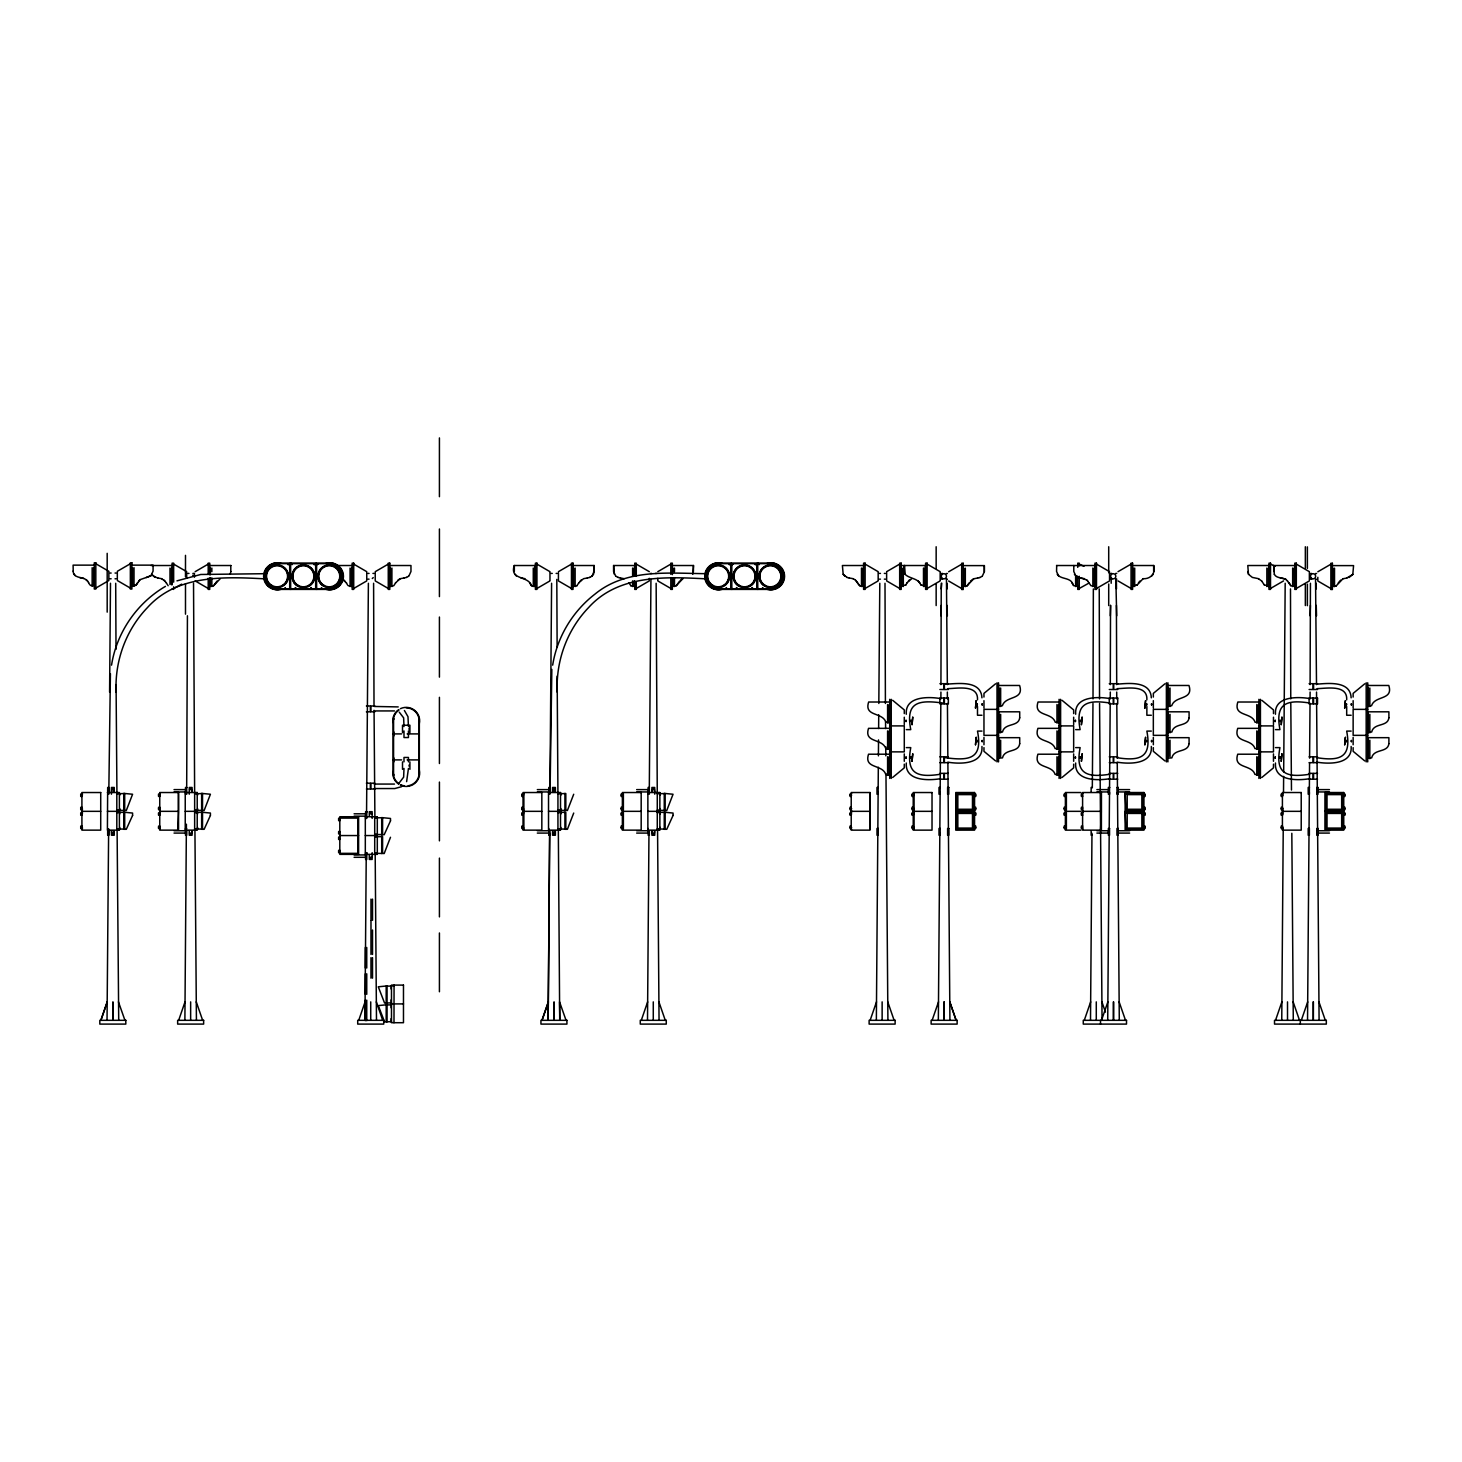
<?xml version="1.0" encoding="UTF-8"?>
<svg xmlns="http://www.w3.org/2000/svg" width="1462" height="1462" viewBox="0 0 1462 1462"><rect width="100%" height="100%" fill="white"/><g stroke="black" fill="none" stroke-linecap="round" stroke-linejoin="round"><path stroke-width="1.5" d="M108.809 792.313L110.418 673.69M111.423 794.195L111.441 787.47L114.255 787.47L114.274 791.947M114.274 830.727L114.255 835.222L111.441 835.222L111.423 830.727M189.256 794.195L189.274 787.47L192.089 787.47L192.107 791.947M192.107 830.727L192.089 835.222L189.274 835.222L189.256 830.727M369.319 816.162L369.338 811.684L372.152 811.684L372.17 818.409M372.17 852.693L372.152 859.437L369.338 859.437L369.319 854.941M552.545 791.947L552.563 787.47L555.377 787.47L555.396 791.947M555.396 830.727L555.377 835.222L552.563 835.222L552.545 830.727M651.888 791.947L651.906 787.47L654.72 787.47L654.738 794.195M654.738 830.727L654.72 835.222L651.906 835.222L651.888 830.727M107.037 1020.33L108.645 828.753M111.679 791.947L111.679 789.608L113.999 789.608L114.018 791.947M114.018 830.745L113.999 833.084L111.679 833.084L111.679 830.745M184.888 1020.33L186.405 824.202M186.679 787.744L187.428 615.776M191.851 830.745L191.833 833.084L189.53 833.084M364.952 1020.33L366.231 856.092M366.56 812.799L368.387 583.265M549.621 833.303L548.159 1020.33L549.73 833.303M549.931 792.313L551.594 583.265M550.059 792.313L551.832 669.413M552.782 791.947L552.8 789.608L555.121 789.608L555.14 791.947M555.14 830.745L555.121 833.084L552.8 833.084L552.782 830.745M647.502 1020.33L648.964 833.303M649.311 787.744L650.937 579.409M652.143 791.947L652.143 789.608L654.464 789.608L654.483 791.947M654.483 830.745L654.464 833.084L652.143 833.084L652.143 830.745M876.359 1020.33L878.132 792.313M878.169 787.744L878.315 767.239M878.406 755.854L878.534 739.918M878.625 728.515L878.735 714.845M878.826 703.46L879.795 583.265M938.348 1020.33L939.828 833.303M939.847 828.753L940.139 792.313M940.176 787.744L940.834 703.46M940.87 698.909L940.925 692.074M1090.506 1020.33L1091.968 833.303M1092.315 787.744L1092.973 703.46M1093.009 698.909L1093.357 588.93M1107.721 1020.33L1109.201 833.303M1109.219 828.753L1109.512 792.313M1109.548 787.744L1110.206 703.46M1110.243 698.909L1110.298 692.074M1281.754 1020.33L1283.234 828.753M1283.508 792.313L1283.636 776.359M1283.673 771.808L1285.189 583.265M1307.54 1020.33L1309.331 792.313M1309.367 787.744L1309.568 762.689M1309.586 758.138L1310.025 703.46M1310.043 698.909L1310.116 692.074M940.925 684.6L941.254 583.265M1310.445 583.265L1310.098 684.6M1110.298 684.6L1110.535 605.414M940.925 615.776L941.217 605.414M1110.298 615.776L1110.59 605.414M1310.098 615.776L1310.409 605.414M110.491 583.265L109.595 692.074M941.217 588.93L941.802 583.265M111.551 665.155C116.594 632.534 136.953 603.002 165.444 586.372M552.673 665.155C557.077 637.194 572.537 611.39 594.961 594.12C626.321 568.225 669.322 573.415 706.932 573.689M267.089 571.496C264.805 576.741 266.815 583.886 272.389 586.006M293.423 571.496C291.121 576.741 293.131 583.886 298.705 586.006M319.283 571.496C316.998 576.741 319.008 583.886 324.564 586.006M708.211 571.496C705.927 576.741 707.937 583.886 713.493 586.006M734.545 571.496C732.243 576.741 734.253 583.886 739.827 586.006M760.404 571.496C758.102 576.741 760.13 583.886 765.686 586.006M230.137 574.292L230.905 571.496M692.769 574.292L693.536 565.52L672.356 565.52M963.22 565.611L984.401 565.611L984.401 571.587L982.354 576.046M100.823 1020.33L107.183 1001.872M100.933 1020.33L107.311 1001.872M178.656 1020.33L185.016 1001.872M358.72 1020.33L365.098 1001.872M541.945 1020.33L548.305 1001.872M542.055 1020.33L548.433 1001.872M641.288 1020.33L647.648 1001.872M870.128 1020.33L876.506 1001.872M932.116 1020.33L938.513 1001.872M1084.274 1020.33L1090.652 1001.872M1101.489 1020.33L1107.885 1001.872M1275.522 1020.33L1281.882 1001.872M1301.308 1020.33L1307.704 1001.872M406.619 781.64L408.446 768.445M135.728 585.367L140.133 579.646L150.659 575.918M136.606 584.562L137.702 582.534M214.329 584.928L220.25 578.696M391.798 586.006L393.753 585.732L395.599 582.899M578.824 582.899L576.85 585.732M905.8 584.928L907.007 582.899M969.032 582.991L967.168 585.842L965.212 586.098M1137.198 584.928L1143.101 578.696M1342.92 578.788L1336.231 585.842L1334.404 586.098M285.638 588.619L285.053 587.614L285.693 588.619M321.951 588.619L321.366 587.614L322.005 588.619M726.76 588.619L726.175 587.614L726.815 588.619M763.073 588.619L762.488 587.614L763.127 588.619M151.043 575.571L153.071 571.13L153.071 565.136L131.891 565.136M408.94 575.937L410.968 571.496L410.968 565.52L389.787 565.52M592.147 575.937L594.193 571.496L594.193 565.52L573.013 565.52M1142.992 578.696C1150.576 579.299 1156.076 573.122 1153.774 565.52L1132.593 565.52M1151.837 575.937L1153.116 574.292M1352.935 574.383L1346.721 578.057M281.727 586.006C287.301 583.886 289.312 576.741 287.009 571.496M308.062 586.006C313.636 583.886 315.646 576.741 313.343 571.496M333.921 586.006C339.495 583.886 341.505 576.741 339.202 571.496M722.849 586.006C728.423 583.886 730.433 576.741 728.131 571.496M749.184 586.006C754.757 583.886 756.768 576.741 754.465 571.496M775.043 586.006C780.617 583.886 782.627 576.741 780.324 571.496M217.034 581.09L213.562 585.732L209.724 586.006M395.489 582.899L400.186 578.696L404.225 577.965M578.714 582.899L583.521 578.696L587.45 577.965M680.598 580.012L682.882 578.696L676.193 585.732M679.666 581.09L676.303 585.732L674.347 586.006M906.897 582.899L911.721 578.696M1138.405 582.899L1139.885 581.09M1338.205 582.991L1340.654 580.122M139.073 580.725L140.023 579.646M580.195 581.09L581.145 580.012M908.395 581.09L909.327 580.012M970.402 581.182L973.619 578.788L977.658 578.057M905.928 584.928L901.195 586.006M967.058 585.842L973.729 578.788M1137.308 584.928L1132.593 586.006M372.298 578.532L373.249 577.581M995.585 683.777L983.963 693.39L983.963 697.063M892.661 777.473L904.284 767.842L904.284 764.169M1164.958 683.777L1153.335 693.39L1153.335 697.063M1062.033 777.473L1073.656 767.842L1073.656 764.169M1364.777 683.777L1353.136 693.39L1353.136 697.063M1261.834 777.473L1273.475 767.842L1273.475 764.169M399.29 782.81L403.64 777.144L403.987 768.445M151.153 575.571L146.218 577.581M591.653 576.284L593.535 574.292L594.084 565.52M117.326 571.313L130.356 563.747M108.864 580.524L95.816 588.09M195.159 571.679L208.207 564.113M181.708 584.142L173.649 588.473M375.222 571.679L388.271 564.113M366.761 580.907L353.713 588.473M558.429 571.679L571.478 564.113M549.968 580.907L536.938 588.473M657.79 571.679L670.82 564.113M649.311 580.907L636.281 588.473M886.63 571.679L899.678 564.113M878.169 580.907L865.12 588.473M948.637 571.788L961.685 564.222M940.176 580.907L927.127 588.473M1088.989 583.064L1079.267 588.473M1118.01 571.679L1131.058 564.113M1109.548 580.907L1096.5 588.473M1283.563 580.907L1270.515 588.473M1317.829 571.788L1330.877 564.222M1309.367 580.907L1296.319 588.473M398.048 580.012L400.314 578.696M178.419 810.588L178.419 793.299M177.706 829.301L178.419 812.104M869.908 810.588L869.908 793.299M869.908 829.393L869.908 812.104M1101.288 810.588L1101.288 793.299M1125.247 793.299L1143.083 793.391L1143.083 810.496M1100.557 829.301L1101.288 812.104M1125.247 812.104L1143.083 812.196L1143.083 829.301M406.399 577.417L408.556 576.284M589.625 577.417L591.781 576.284M979.814 577.527L981.989 576.393M1349.006 577.527L1352.807 574.383L1353.574 565.611L1332.394 565.611M401.557 786.702L394.777 788.548L374.327 788.548M160.217 793.427L158.554 794.085L158.554 796.443L159.851 796.443L159.851 795.145M160.217 812.232L158.554 812.89L158.554 815.248L159.851 815.248L159.851 813.95M340.28 817.642L338.636 818.3L338.636 820.657L339.915 820.657M340.28 836.447L338.636 837.105L338.636 839.462L339.915 839.462M851.688 793.427L850.043 794.085L850.043 796.443L851.341 796.443M851.688 812.232L850.043 812.89L850.043 815.248L851.341 815.248M1083.068 793.427L1081.423 794.085L1081.423 796.443L1082.721 796.443M1083.068 812.232L1081.423 812.89L1081.423 815.248L1082.721 815.248M176.975 580.853L200.769 574.475L265.81 573.689M404.115 577.965L406.509 577.417M587.34 577.965L589.734 577.417M977.53 578.057L979.942 577.527M1342.792 578.788L1346.831 578.057M133.883 585.622L135.856 585.367M211.716 586.006L213.562 585.732M575.005 586.006L576.96 585.732M1336.359 585.842L1332.394 586.098M95.816 563.747L108.864 571.313M173.649 564.113L186.697 571.679M291.029 563.912L292.162 564.624L290.92 563.162M353.713 564.113L366.761 571.679M536.938 564.113L549.968 571.679M636.281 564.113L649.311 571.679M758.12 563.912L759.253 564.624L758.01 563.162M865.12 564.113L878.169 571.679M927.127 564.113L940.176 571.679M1079.267 564.113L1084 566.287M1096.5 564.113L1109.548 571.679M1270.515 564.113L1275.248 566.287M1296.319 564.113L1309.367 571.679M94.281 565.136L73.1 565.136L73.21 571.13M150.933 565.52L172.114 565.52M209.724 565.52L230.905 565.52M335.218 565.52L352.178 565.52M535.403 565.52L514.222 565.52C509.47 580.487 528.202 575.297 531.565 585.732M615.612 575.937L613.565 571.496L613.565 565.52L634.746 565.52M863.585 565.52L842.404 565.52L843.172 574.292L846.991 577.417M901.195 565.52L925.592 565.52M1056.569 565.52L1094.965 565.52L1094.855 586.006L1092.863 586.006M1268.979 565.52L1247.799 565.52L1248.457 574.292L1252.367 577.417L1258.581 578.696M110.125 573.049L111.149 573.049M115.041 573.049L116.046 573.049M187.958 573.415L188.982 573.415M192.874 573.415L193.879 573.415M368.022 573.415L369.045 573.415M372.938 573.415L373.961 573.415M551.247 573.415L552.252 573.415M556.145 573.415L557.168 573.415M650.59 573.415L651.595 573.415M655.506 573.415L656.511 573.415M879.43 573.415L880.453 573.415M884.346 573.415L885.369 573.415M941.437 573.524L942.46 573.415M946.353 573.524L947.376 573.524M1110.809 573.415L1111.833 573.415M1115.725 573.415L1116.749 573.415M1310.628 573.415L1311.652 573.524M1315.544 573.524L1316.568 573.524M110.125 578.788L111.149 578.788M115.041 578.788L116.046 578.788M265.81 578.897C225.203 576.777 177.487 574.255 147.534 607.498C125.915 629.884 114.621 661.062 116.138 692.074L116.923 792.313M706.932 578.897C666.325 576.777 618.609 574.255 588.656 607.498C567.037 629.884 555.743 661.062 557.26 692.074L557.917 792.313M368.022 579.153L369.045 579.153M879.43 579.153L880.453 579.153M884.346 579.153L885.369 579.153M941.437 579.153L942.46 579.153M946.353 579.153L947.376 579.153M1110.809 579.153L1111.833 579.153M1115.725 579.153L1116.749 579.153M1284.824 579.153L1285.847 579.153M1310.628 579.153L1311.652 579.153M1316.568 579.244L1315.544 579.244L1316.513 684.6M92.161 585.622L94.281 585.622M131.891 585.622L134.011 585.622M350.076 586.006L352.178 586.006M389.787 586.006L391.907 586.006M533.283 586.006L535.403 586.006M573.013 586.006L575.133 586.006M632.626 586.006L634.746 586.006M672.356 586.006L674.475 586.006M861.483 586.006L863.585 586.006M925.592 586.006L920.877 584.928M965.322 586.098L963.22 586.098L963.33 585.038M1077.75 586.006L1073.784 585.732L1071.938 582.899M1268.979 586.006L1264.264 584.928M130.356 588.09L117.326 580.524M208.207 588.473L195.159 580.907M388.271 588.473L375.222 580.907M571.478 588.473L558.429 580.907M670.82 588.473L657.79 580.907M899.678 588.473L886.63 580.907M961.685 588.565L948.637 580.999M1131.058 588.473L1118.01 580.907M1330.877 588.565L1317.829 580.999L1317.829 577.307M939.902 683.686L943.867 683.686L943.867 689.516L939.902 689.516M948.345 683.686L944.379 683.686L944.379 689.516L948.345 689.516M1109.274 683.686L1113.24 683.686L1113.24 689.516L1109.274 689.516M1117.717 683.686L1113.752 683.686L1113.752 689.516L1117.717 689.516M1309.093 683.686L1313.059 683.686L1313.059 689.516L1309.093 689.516M1317.518 683.686L1313.57 683.686L1313.57 689.516L1317.518 689.516M945.567 684.161C957.391 683.741 981.002 679.739 981.952 697.831M1117.206 684.161C1128.664 683.247 1150.631 680.744 1151.325 697.831M1317.024 684.161C1328.483 683.247 1350.449 680.744 1351.144 697.831M998.528 685.477L1019.599 685.477C1024.423 700.462 1005.71 695.254 1002.365 705.707L998.528 705.963M1167.9 685.477L1188.971 685.477C1193.796 700.462 1175.082 695.254 1171.738 705.707L1167.9 705.963M1367.719 685.477L1388.79 685.477C1393.615 700.462 1374.883 695.254 1371.557 705.707L1367.719 705.963M947.815 688.639C957.062 688.529 978.498 684.179 977.493 699.859M1117.187 688.639C1126.434 688.529 1147.871 684.179 1146.866 699.859M1317.006 688.639C1326.253 688.529 1347.672 684.179 1346.685 699.859M940.413 698.544C928.37 696.57 904.868 696.095 906.294 714.242M1109.786 698.544C1097.743 696.57 1074.241 696.095 1075.667 714.242M1309.586 698.544C1297.562 696.57 1274.06 696.095 1275.467 714.242M889.718 702.016L868.647 702.016C863.823 716.983 882.536 711.775 885.881 722.228L889.718 722.502M1059.091 702.016L1038.02 702.016C1033.195 716.983 1051.909 711.775 1055.253 722.228L1059.091 722.502M1258.91 702.016L1237.839 702.016C1233.014 716.983 1251.728 711.775 1255.072 722.228L1258.91 722.502M942.679 703.021C917.844 699.622 905.526 702.327 910.753 729.629L906.294 729.629M1109.804 703.021C1085.645 699.202 1075.319 704.063 1080.126 729.629L1075.667 729.629M1309.623 703.021C1285.445 699.202 1275.138 704.063 1279.944 729.629L1275.467 729.629M366.395 705.982L370.361 705.982L370.361 711.811L366.395 711.811M374.82 705.982L370.855 705.982L370.855 711.811L374.82 711.811M374.327 706.457L398.212 706.914M998.528 709.362L983.963 709.362L983.963 735.349L998.528 735.349M1167.9 709.362L1153.335 709.362L1153.335 735.349L1167.9 735.349M1367.719 709.362L1353.136 709.362L1353.136 735.349L1367.719 735.349M374.29 710.934L394.484 710.934M981.952 715.247L977.493 715.247L977.493 706.457M1151.325 715.247L1146.866 715.247L1146.866 706.457M1351.144 715.247L1346.685 715.247L1346.685 706.457M889.718 725.901L904.284 725.901L904.284 751.87L889.718 751.87M1059.091 725.901L1073.656 725.901L1073.656 751.87L1059.091 751.87M1258.91 725.901L1273.475 725.901L1273.475 751.87L1258.91 751.87M889.59 728.35L868.538 728.35C863.695 743.317 882.427 738.109 885.753 748.562L889.59 748.836M1058.963 728.35L1037.91 728.35C1033.067 743.317 1051.799 738.109 1055.125 748.562L1058.963 748.836M1258.782 728.35L1237.729 728.35C1232.886 743.317 1251.618 738.109 1254.944 748.562L1258.782 748.836M981.952 731.091L977.493 731.091C982.72 758.394 970.402 761.099 945.567 757.718M1151.325 731.091L1146.866 731.091C1151.672 756.658 1141.347 761.519 1117.187 757.718M1351.144 731.091L1346.685 731.091C1351.491 756.658 1341.166 761.519 1317.006 757.718M393.095 733.906L401.611 733.906M407.149 733.906L419.338 733.906M906.294 747.612L910.753 747.612C905.947 773.197 916.272 778.04 940.432 774.239M1075.667 747.612L1080.126 747.612C1075.319 773.197 1085.645 778.04 1109.804 774.239M1275.467 747.612L1279.944 747.612C1275.138 773.197 1285.445 778.04 1309.623 774.239M889.59 754.209L868.538 754.209C863.695 769.176 882.427 763.968 885.753 774.421L889.59 774.696M1058.963 754.209L1037.91 754.209C1033.067 769.176 1051.799 763.968 1055.125 774.421L1058.963 774.696M1258.782 754.209L1237.729 754.209C1232.886 769.176 1251.618 763.968 1254.944 774.421L1258.782 774.696M939.902 756.823L943.867 756.823L943.867 762.671L939.902 762.671M948.345 756.823L944.379 756.823L944.379 762.671L948.345 762.671M1109.274 756.823L1113.24 756.823L1113.24 762.671L1109.274 762.671M1117.717 756.823L1113.752 756.823L1113.752 762.671L1117.717 762.671M1309.093 756.823L1313.059 756.823L1313.059 762.671L1309.093 762.671M1317.518 756.823L1313.57 756.823L1313.57 762.671L1317.518 762.671M393.095 759.893L401.611 759.893M407.149 759.893L419.338 759.893M947.833 762.177C959.876 764.169 983.378 764.626 981.952 746.479M1117.206 762.177C1129.249 764.169 1152.75 764.626 1151.325 746.479M1317.024 762.177C1329.068 764.169 1352.569 764.626 1351.144 746.479M939.902 773.361L943.867 773.361L943.867 779.191L939.902 779.191M948.345 773.361L944.379 773.361L944.379 779.191L948.345 779.191M1109.274 773.361L1113.24 773.361L1113.24 779.191L1109.274 779.191M1117.717 773.361L1113.752 773.361L1113.752 779.191L1117.717 779.191M1309.093 773.361L1313.059 773.361L1313.059 779.191L1309.093 779.191M1317.518 773.361L1313.57 773.361L1313.57 779.191L1317.518 779.191M940.413 778.716C928.37 780.69 904.868 781.165 906.294 763.018M1109.786 778.716C1097.743 780.69 1074.241 781.165 1075.667 763.018M1309.586 778.716C1297.562 780.69 1274.06 781.165 1275.467 763.018M366.395 783.193L370.361 783.193L370.361 789.023L366.395 789.023M374.82 783.193L370.855 783.193L370.855 789.023L374.82 789.023M374.29 784.071L394.484 784.071M1092.315 787.47L1091.145 787.47L1091.145 791.947M174.033 789.608L185.51 789.608M189.53 789.608L191.833 789.608L191.851 791.947M537.322 789.608L548.798 789.608M636.664 789.608L648.141 789.608M1096.884 789.608L1108.379 789.608M1118.156 789.608L1129.633 789.608M1317.975 789.608L1329.451 789.608M174.033 791.947L185.51 791.947M537.322 791.947L548.798 791.947M636.664 791.947L648.141 791.947M1096.884 791.947L1108.379 791.947M1118.156 791.947L1129.633 791.947M1317.975 791.947L1329.451 791.947M107.402 792.532L119.391 792.532L119.391 830.142L107.402 830.142L107.676 787.47L108.864 787.47L108.864 794.195M1080.93 792.532L1065.378 792.532L1065.378 830.142L1080.948 830.142M116.814 793.19L119.391 793.19M194.647 793.19L197.224 793.19M557.936 793.19L560.513 793.19M657.279 793.19L659.855 793.19M116.814 793.775L124.69 793.555L124.69 810.332M194.647 793.775L202.524 793.555L202.524 810.332M557.936 793.775L565.812 793.555L565.812 810.332M657.279 793.775L665.155 793.555L665.155 810.332M956.769 793.555L973.546 793.555L973.546 810.332L956.769 810.332M1126.142 793.555L1142.918 793.555L1142.918 810.332L1126.142 810.332M1325.961 793.555L1342.737 793.555L1342.737 810.332L1325.961 810.332M956.605 794.25L973.71 794.25M1125.978 794.25L1143.083 794.25M1325.796 794.25L1342.902 794.25M80.721 795.145L82.365 795.145L82.365 793.427L80.721 794.085L80.721 796.443L82.018 796.443M158.554 795.145L160.217 795.145M521.843 795.145L523.487 795.145L523.487 793.427L521.843 794.085L521.843 796.443L523.14 796.443M621.186 795.145L622.83 795.145L622.83 793.427L621.186 794.085L621.186 796.443L622.483 796.443L622.483 795.145M850.043 795.145L851.688 795.145M912.05 795.145L913.695 795.145L913.695 793.427L912.05 794.085L912.05 796.443L913.348 796.443L913.348 795.145M975.739 795.145L974.094 795.145L974.094 793.427L975.739 794.085L975.739 796.443L974.441 796.443L974.441 795.145M1064.19 795.145L1065.835 795.145L1065.835 793.427L1064.19 794.085L1064.19 796.443L1065.487 796.443M1081.423 795.145L1082.721 795.145M1145.111 795.145L1143.467 795.145L1143.467 793.427L1145.111 794.085L1145.111 796.443L1143.814 796.443L1143.814 795.145M1281.242 795.145L1282.887 795.145L1282.887 793.427L1281.242 794.085L1281.242 796.443L1282.521 796.443L1282.521 795.145M1344.93 795.145L1343.286 795.145L1343.286 793.427L1344.93 794.085L1344.93 796.443L1343.633 796.443L1343.633 795.145M82.018 807.298L80.721 807.298L80.721 809.637L82.365 810.313L82.365 808.577L80.721 808.577M523.14 807.298L521.843 807.298L521.843 809.637L523.487 810.313L523.487 808.577L521.843 808.577M851.341 807.298L850.043 807.298L850.043 809.637L851.688 810.313M1065.487 807.298L1064.19 807.298L1064.19 809.637L1065.835 810.313L1065.835 808.577L1064.19 808.577M1082.721 807.298L1081.423 807.298L1081.423 809.637L1083.068 810.313M158.554 808.577L160.217 808.577M621.186 808.577L622.83 808.577L622.83 810.313L621.186 809.637L621.186 807.298L622.483 807.298L622.483 808.577M850.043 808.577L851.688 808.577M912.05 808.577L913.695 808.577L913.695 810.313L912.05 809.637L912.05 807.298L913.348 807.298L913.348 808.577M975.739 808.577L974.094 808.577L974.094 810.313L975.739 809.637L975.739 807.298L974.441 807.298L974.441 808.577M1081.423 808.577L1082.721 808.577M1145.111 808.577L1143.467 808.577L1143.467 810.313L1145.111 809.637L1145.111 807.298L1143.814 807.298L1143.814 808.577M1281.242 808.577L1282.887 808.577L1282.887 810.313L1281.242 809.637L1281.242 807.298L1282.521 807.298L1282.521 808.577M1344.93 808.577L1343.286 808.577L1343.286 810.313L1344.93 809.637L1344.93 807.298L1343.633 807.298L1343.633 808.577M116.814 810.112L119.391 810.112M194.647 810.112L197.224 810.112M557.936 810.112L560.513 810.112M657.279 810.112L659.855 810.112M119.391 810.332L126.299 810.496L132.585 794.25L123.813 793.391L123.813 810.496M197.224 810.332L204.132 810.496L210.418 794.25L201.646 793.391L201.646 810.496M560.513 810.332L567.402 810.496L573.707 794.25M659.855 810.332L666.763 810.496L673.05 794.25L664.26 793.391L664.26 810.496M116.814 810.697L119.391 810.697M194.647 810.697L197.224 810.697M557.936 810.697L560.513 810.697M657.279 810.697L659.855 810.697M81.909 811.337L100.714 811.337M107.402 811.337L119.391 811.337M159.742 811.337L178.547 811.337M185.235 811.337L197.224 811.337M523.03 811.337L541.835 811.337M548.524 811.337L560.513 811.337M622.373 811.337L641.178 811.337M647.867 811.337L659.855 811.337M851.213 811.337L870.018 811.337M913.22 811.337L932.025 811.337M955.764 811.337L974.569 811.337M1065.378 811.337L1080.948 811.337M1082.593 811.337L1101.398 811.337M1125.137 811.337L1143.942 811.337M1282.412 811.337L1301.217 811.337M1324.938 811.337L1343.742 811.337M116.814 811.995L119.391 811.995M194.647 811.995L197.224 811.995M557.936 811.995L560.513 811.995M657.279 811.995L659.855 811.995M119.391 812.36L124.69 812.36L124.69 829.137L116.814 828.917M197.224 812.36L202.524 812.36L202.524 829.137L194.647 828.917M560.513 812.36L565.812 812.36L565.812 829.137L557.936 828.917M659.855 812.36L665.155 812.36L665.155 829.137L657.279 828.917M116.814 812.58L119.391 812.58M194.647 812.58L197.224 812.58M557.936 812.58L560.513 812.58M657.279 812.58L659.855 812.58M956.605 813.055L973.71 813.055M1125.978 813.055L1143.083 813.055M1325.796 813.055L1342.902 813.055M80.721 813.95L82.365 813.95L82.365 812.232L80.721 812.89L80.721 815.248L82.018 815.248M158.554 813.95L160.217 813.95M354.096 813.804L365.591 813.804M369.594 813.804L371.915 813.804M521.843 813.95L523.487 813.95L523.487 812.232L521.843 812.89L521.843 815.248L523.14 815.248M621.186 813.95L622.83 813.95L622.83 812.232L621.186 812.89L621.186 815.248L622.483 815.248L622.483 813.95M850.043 813.95L851.688 813.95M912.05 813.95L913.695 813.95L913.695 812.232L912.05 812.89L912.05 815.248L913.348 815.248L913.348 813.95M975.739 813.95L974.094 813.95L974.094 812.232L975.739 812.89L975.739 815.248L974.441 815.248L974.441 813.95M1064.19 813.95L1065.835 813.95L1065.835 812.232L1064.19 812.89L1064.19 815.248L1065.487 815.248M1081.423 813.95L1082.721 813.95M1145.111 813.95L1143.467 813.95L1143.467 812.232L1145.111 812.89L1145.111 815.248L1143.814 815.248L1143.814 813.95M1281.242 813.95L1282.887 813.95L1282.887 812.232L1281.242 812.89L1281.242 815.248L1282.521 815.248L1282.521 813.95M1344.93 813.95L1343.286 813.95L1343.286 812.232L1344.93 812.89L1344.93 815.248L1343.633 815.248L1343.633 813.95M354.096 816.162L365.591 816.162M340.646 817.587L357.77 817.587L357.77 834.711M374.711 817.404L377.306 817.404M340.829 817.77L357.605 817.77M377.306 817.77L382.587 817.77L382.587 834.546L377.306 834.546M374.711 817.989L377.306 817.989M338.636 819.36L339.915 819.36M82.018 826.103L80.721 826.103L80.721 828.442L82.365 829.118L82.365 827.382L80.721 827.382M523.14 826.103L521.843 826.103L521.843 828.442L523.487 829.118L523.487 827.382L521.843 827.382M851.341 826.103L850.043 826.103L850.043 828.442L851.688 829.118M1065.487 826.103L1064.19 826.103L1064.19 828.442L1065.835 829.118L1065.835 827.382L1064.19 827.382M1082.721 826.103L1081.423 826.103L1081.423 828.442L1083.068 829.118M158.554 827.382L160.217 827.382M621.186 827.382L622.83 827.382L622.83 829.118L621.186 828.442L621.186 826.103L622.483 826.103L622.483 827.382M850.043 827.382L851.688 827.382M912.05 827.382L913.695 827.382L913.695 829.118L912.05 828.442L912.05 826.103L913.348 826.103L913.348 827.382M975.739 827.382L974.094 827.382L974.094 829.118L975.739 828.442L975.739 826.103L974.441 826.103L974.441 827.382M1081.423 827.382L1082.721 827.382M1145.111 827.382L1143.467 827.382L1143.467 829.118L1145.111 828.442L1145.111 826.103L1143.814 826.103L1143.814 827.382M1281.242 827.382L1282.887 827.382L1282.887 829.118L1281.242 828.442L1281.242 826.103L1282.521 826.103L1282.521 827.382M1344.93 827.382L1343.286 827.382L1343.286 829.118L1344.93 828.442L1344.93 826.103L1343.633 826.103L1343.633 827.382M186.697 828.479L185.51 828.479L185.51 835.222L186.697 835.222L186.697 830.727M1126.142 829.137L1142.918 829.137L1142.918 812.36M116.814 829.502L119.391 829.502M194.647 829.502L197.224 829.502M557.936 829.502L560.513 829.502M657.279 829.502L659.855 829.502M174.033 830.745L185.51 830.745M537.322 830.745L548.798 830.745M636.664 830.745L648.141 830.745M1096.884 830.745L1108.379 830.745M1118.156 830.745L1129.633 830.745M1317.975 830.745L1329.451 830.745M339.915 831.494L338.636 831.494L338.636 833.852L340.28 834.528M338.636 832.792L339.915 832.792M174.033 833.084L185.51 833.084M537.322 833.084L548.798 833.084M636.664 833.084L648.141 833.084M1096.884 833.084L1108.379 833.084M1118.156 833.084L1129.633 833.084M1317.975 833.084L1329.451 833.084M374.711 834.327L377.306 834.327M374.711 834.912L377.306 834.912M1092.315 835.222L1091.145 835.222L1091.145 830.727M339.805 835.551L358.61 835.551M365.317 835.551L377.306 835.551M374.711 836.209L377.306 836.209M374.711 836.794L382.587 836.575L382.587 853.351M338.636 838.165L339.915 838.165M339.915 850.317L338.636 850.317L338.636 852.657L340.28 853.333M338.636 851.597L339.915 851.597M374.711 853.132L377.306 853.132M340.829 853.351L357.605 853.351M377.306 853.351L384.195 853.516L390.5 837.269M374.711 853.717L377.306 853.717M354.096 854.941L365.591 854.941M354.096 857.299L365.591 857.299M369.594 857.299L371.915 857.299M391.487 985.735L394.064 985.735M391.487 986.101L386.187 986.101L386.187 1002.877M391.487 1002.877L384.579 1003.042L378.274 986.795L387.065 985.936L387.065 1003.042M391.487 1003.901L403.475 1003.901M391.487 1004.906L386.187 1004.906L386.187 1021.682M391.487 1021.682L384.579 1021.847L378.274 1005.6L387.065 1004.741L387.065 1021.847M1287.474 581.09L1290.836 585.732L1294.784 586.006L1294.674 565.52L1273.603 565.52L1274.371 574.292M1092.973 586.006L1091.017 585.732L1087.673 581.09M859.638 585.732L861.593 586.006M630.798 585.732L632.754 586.006M533.411 586.006L531.437 585.732L529.591 582.899M348.23 585.732L350.186 586.006M90.333 585.367L92.289 585.622M1274.261 574.292C1277.075 579.336 1284.349 576.722 1287.602 581.09M1280.346 577.965L1284.276 578.696M1084.566 578.696L1078.243 577.417M1080.546 577.965L1086.851 580.012M849.148 577.965L853.187 578.696M620.308 577.965L624.219 578.696M521.075 577.965L525.004 578.696M157.677 577.965L161.715 578.696M73.1 571.13C73.685 579.957 85.527 575.571 88.579 582.534M79.843 577.581L83.773 578.331M846.863 577.417L849.276 577.965M618.024 577.417L620.418 577.965M157.805 577.965L153.346 576.284M160.217 810.313L158.554 809.637L158.554 807.298L159.851 807.298L159.851 808.577M160.217 829.118L158.554 828.442L158.554 826.103L159.851 826.103L159.851 827.382M1076.215 576.284L1078.371 577.417M615.977 576.284L618.134 577.417M155.502 577.417L151.591 574.292M1125.247 793.647L1125.978 810.496M1125.247 812.452L1125.978 829.301M1258.471 578.696L1261.797 581.09M853.077 578.696L855.471 580.012M341.669 578.696L346.494 582.899M161.606 578.696L164.932 581.09M1076.324 576.284L1074.442 574.292M1057.209 574.292C1061.193 579.957 1071.116 576.869 1073.145 584.928M844.945 576.284L843.172 574.292M399.29 712.195L403.64 717.86L403.987 726.559M1364.777 760.934L1353.136 751.322L1353.136 747.649M1261.834 700.298L1273.475 709.929L1273.475 713.602M1164.958 760.934L1153.335 751.322L1153.335 747.649M1062.033 700.298L1073.656 709.929L1073.656 713.602M995.585 760.934L983.963 751.322L983.963 747.649M892.661 700.298L904.284 709.929L904.284 713.602M1290.946 585.732L1289.1 582.899M855.343 580.012L859.747 585.732M630.908 585.732L628.934 582.899M168.167 585.732L166.302 582.899M1086.723 580.012L1087.783 581.09M919.909 582.899C914.792 576.046 899.861 578.915 904.43 565.52M343.935 580.012L344.886 581.09M163.872 580.012L166.412 582.899M86.039 579.646L86.971 580.725M1261.669 581.09L1264.374 584.928M918.3 581.09L921.005 584.928M856.293 581.09L858.98 584.928M1075.831 575.937L1073.784 571.496L1073.784 565.52M1058.598 575.937L1056.569 571.496L1056.679 565.52M514.99 574.292L516.25 575.937M73.868 573.926L75.147 575.571M404.407 710.495L407.989 716.691L408.446 726.559M346.366 582.899L347.572 584.928M88.469 582.534L89.675 584.562M1318.943 1001.872L1325.321 1020.33M1291.823 833.303L1293.139 1001.872L1299.517 1020.33M1119.124 1001.872L1125.521 1020.33M1101.909 1001.872L1105.455 1012.124M887.763 1001.872L894.123 1020.33M658.905 1001.872L665.283 1020.33M566.05 1020.33L559.562 1001.872L559.836 1020.33M376.355 1001.872L382.715 1020.33M194.921 828.753L196.274 1001.872L202.651 1020.33M118.44 1001.872L124.946 1020.33M192.856 575.169L193.148 576.284M1247.908 571.496L1248.566 574.292M905.197 574.292L904.539 565.52M614.332 574.292L613.674 565.52M1116.712 615.776L1115.835 579.409M947.339 684.6L946.462 579.409M1316.239 605.414L1316.531 615.776M1116.42 605.414L1116.712 684.6M947.047 605.414L947.339 615.776M1316.202 583.265L1316.293 588.93M1116.475 588.93L1116.383 579.409M947.01 583.265L947.102 588.93M885.003 583.265L885.405 703.46M656.146 583.265L657.26 792.313M373.596 583.265L374.016 705.744M193.532 583.265L194.629 792.313M115.699 583.265L116.01 649.329M1316.531 692.074L1319.089 1020.33M1293.139 1001.872L1293.285 1020.33M1290.763 698.909L1290.489 588.93M1290.8 703.46L1291.476 790.028M1116.712 692.074L1116.767 698.909M1116.804 703.46L1117.224 758.138M1117.26 762.689L1117.461 787.744M1117.498 792.313L1119.289 1020.33M1099.534 698.909L1099.241 588.93M1099.57 703.46L1102.056 1020.33M947.339 692.074L947.394 698.909M947.431 703.46L947.851 758.138M947.888 762.689L948.089 787.744M948.125 792.313L949.916 1020.33M885.552 721.68L885.606 728.515M885.753 746.735L885.826 755.854M885.972 774.074L887.909 1020.33M657.553 828.753L659.051 1020.33M558.32 828.753L559.708 1020.33M374.053 710.294L374.893 817.368M375.186 853.808L376.483 1020.33M196.274 1001.872L196.42 1020.33M117.088 828.753L118.714 1020.33M1369.839 688.017L1369.839 706.53M1369.839 714.351L1369.839 732.846M1369.839 740.211L1369.839 758.723M1368.304 688.017L1368.304 706.53M1368.304 714.351L1368.304 732.846M1368.304 740.211L1368.304 756.676M1367.719 682.791L1367.719 761.903M1366.184 682.791L1366.184 761.903M1353.136 700.682L1353.136 708.083M1353.136 737.36L1353.136 744.761M1342.902 810.496L1342.902 793.391L1325.796 793.391L1325.796 810.496M1342.902 829.301L1342.902 812.196L1325.796 812.196L1325.796 829.301L1342.737 829.137L1342.737 812.36M1334.514 568.151L1334.514 586.664M1332.997 568.151L1332.997 586.664M1309.367 572.574L1309.367 579.994M1307.375 546.879L1307.375 568.389M1307.375 584.142L1307.375 605.67M1305.347 546.751L1305.347 568.279M1305.347 584.032L1305.347 605.56M1300.321 1020.33L1300.321 1024.094M1294.199 568.06L1294.199 586.554M1292.664 568.06L1292.664 586.554M1287.51 1001.872L1287.51 1020.33M1273.731 565.52L1273.731 571.496M1273.475 717.221L1273.475 724.622M1273.475 753.899L1273.475 761.3M1268.395 568.06L1268.395 586.554M1266.86 568.06L1266.86 586.554M1260.427 699.329L1260.427 778.442M1258.91 699.329L1258.91 778.442M1258.307 704.556L1258.307 723.05M1258.307 730.89L1258.307 749.385M1258.307 756.749L1258.307 775.244M1256.79 704.556L1256.79 723.05M1256.79 730.89L1256.79 749.385M1256.79 756.749L1256.79 775.244M1170.02 688.017L1170.02 706.53M1170.02 714.351L1170.02 732.846M1170.02 740.211L1170.02 756.676M1168.485 688.017L1168.485 706.53M1168.485 714.351L1168.485 732.846M1168.485 740.211L1168.485 756.676M1167.9 682.791L1167.9 761.903M1166.384 682.791L1166.384 761.903M1153.646 565.52L1153.646 571.496M1153.335 700.682L1153.335 708.083M1153.335 737.36L1153.335 744.761M1134.695 568.06L1134.695 586.554M1133.178 568.06L1133.178 586.554M1111.175 579.409L1111.175 583.265M1109.548 572.574L1109.548 579.994M1108.708 546.751L1108.708 572.775M1108.708 584.032L1108.708 605.56M1100.502 1020.33L1100.502 1024.094M1096.281 1001.872L1096.281 1020.33M1094.38 568.06L1094.38 586.554M1092.863 568.06L1092.863 586.554M1079.267 565.776L1079.267 563.162L1077.75 563.162L1077.75 567.366M1079.267 576.284L1079.267 589.405L1077.75 589.405L1077.622 576.284M1077.165 576.284L1077.165 586.554M1075.63 576.284L1075.63 586.554M1073.656 717.221L1073.656 724.622M1073.656 753.899L1073.656 761.3M1066.383 793.555L1066.383 810.332M1066.383 812.36L1066.383 829.137M1066.218 793.391L1066.218 810.496M1066.218 812.196L1066.218 829.301M1060.608 699.329L1060.608 778.442M1059.091 699.329L1059.091 778.442M1058.506 704.556L1058.506 723.05M1058.506 730.89L1058.506 749.385M1058.506 756.749L1058.506 775.244M1056.971 704.556L1056.971 723.05M1056.971 730.89L1056.971 749.385M1056.971 756.749L1056.971 775.244M1000.648 688.017L1000.648 706.53M1000.648 714.351L1000.648 732.846M1000.648 740.211L1000.648 756.676M999.113 688.017L999.113 706.53M999.113 714.351L999.113 732.846M999.113 740.211L999.113 756.676M998.528 682.791L998.528 761.903M997.011 682.791L997.011 761.903M984.273 565.611L984.273 571.587M983.963 700.682L983.963 708.083M983.963 737.36L983.963 744.761M973.71 810.496L973.71 793.391L956.605 793.391L956.605 810.496M973.71 829.301L973.71 812.196L956.605 812.196L956.605 829.301L973.546 829.137L973.546 812.36M965.322 568.151L965.322 586.664M963.805 568.151L963.805 586.664M940.176 572.574L940.176 579.994M936.155 546.751L936.155 568.279M936.155 584.032L936.155 605.56M925.483 565.52L925.483 586.006M925.007 568.06L925.007 586.554M923.491 568.06L923.491 586.554M914.079 793.391L914.079 810.496M914.079 812.196L914.079 829.301M904.284 717.221L904.284 724.622M904.284 753.899L904.284 761.3M903.315 568.06L903.315 586.554M901.798 568.06L901.798 586.554M891.235 699.329L891.235 778.442M889.718 699.329L889.718 778.442M889.134 704.556L889.134 723.05M889.134 730.89L889.134 749.385M889.134 756.749L889.134 775.244M887.598 704.556L887.598 723.05M887.598 730.89L887.598 749.385M887.598 756.749L887.598 775.244M886.63 572.574L886.63 579.994M882.134 1001.872L882.134 1020.33M878.169 572.574L878.169 579.994M863 568.06L863 586.554M861.483 568.06L861.483 586.554M758.01 588.473L758.01 589.405M757.736 563.638L757.736 588.93M757.261 563.162L757.261 589.405M756.786 563.638L756.786 588.93M732.023 588.473L732.023 589.405M731.768 563.638L731.768 588.93M731.292 563.162L731.292 589.405M730.799 563.638L730.799 588.93M693.427 565.52L693.427 571.496M674.475 568.06L674.475 571.715M674.475 577.819L674.475 586.554M672.94 568.06L672.94 571.715M672.94 577.819L672.94 586.554M672.356 574.639L672.356 563.162L670.82 563.162L670.82 574.347M672.356 577.892L672.356 589.405L670.82 589.405L670.82 578.239M660.221 793.427L660.221 795.145M660.221 808.577L660.221 810.313M660.221 812.232L660.221 813.95M660.221 827.382L660.221 829.118M657.79 578.349L657.79 579.994M657.279 792.532L657.279 830.142M653.276 1001.872L653.276 1020.33M649.311 578.349L649.311 579.994M649.329 794.195L649.329 787.47L648.141 787.47L648.141 794.195M649.329 830.727L649.329 835.222L648.141 835.222L648.141 828.479M636.281 576.284L636.281 563.162L634.746 563.162L634.746 576.284M636.281 582.132L636.281 589.405L634.746 589.405L634.746 581.255M634.636 565.52L634.636 576.284M634.636 581.09L634.636 586.006M634.161 568.06L634.161 576.284M634.161 580.853L634.161 586.554M632.626 568.06L632.626 576.284M632.626 580.853L632.626 586.554M623.379 793.555L623.379 810.332M623.379 812.36L623.379 829.137M623.214 793.391L623.214 810.496M623.214 812.196L623.214 829.301M575.133 568.06L575.133 586.554M573.597 568.06L573.597 586.554M573.707 813.055L567.402 829.301L564.917 829.301L564.917 812.196M564.917 793.391L564.917 810.496M560.878 793.427L560.878 795.145M560.878 808.577L560.878 810.313M560.878 812.232L560.878 813.95M560.878 827.382L560.878 829.118M558.429 572.574L558.429 579.994M557.936 792.532L557.936 830.142M557.132 647.337L556.803 579.409M557.132 676.157L557.132 692.074M549.968 572.574L549.968 579.994M549.986 794.195L549.986 787.47L548.798 787.47L548.798 794.195M549.986 830.727L549.986 835.222L548.798 835.222L548.798 828.479M535.275 565.52L535.275 586.006M534.818 568.06L534.818 586.554M533.283 568.06L533.283 586.554M523.871 793.391L523.871 810.496M523.871 812.196L523.871 829.301M514.332 565.52L514.332 571.496M439.422 437.906L439.422 496.696M439.422 528.988L439.422 596.606M439.422 617.037L439.422 677.125M439.422 697.319L439.422 763.511M439.422 782.06L439.422 840.851M439.422 858.103L439.422 916.893M439.422 932.975L439.422 991.766M409.908 732.645L409.908 725.243L402.507 725.243L402.507 732.645M409.908 761.903L409.908 769.323M409.086 728.35L409.086 729.52M409.086 765.028L409.086 766.198M408.446 730.945L408.446 737.542L403.987 737.542L403.987 730.945M408.446 761.848L408.446 757.462L403.987 757.462L403.987 761.848M402.507 761.903L402.507 769.323M394.064 986.32L394.064 985.096L393.991 1022.706M393.845 718.317L393.845 719.45M393.845 731.95L393.845 733.102M393.845 734.765L393.845 735.916M393.845 757.937L393.845 759.07M393.845 760.752L393.845 761.885M393.845 774.385L393.845 775.518M391.907 568.06L391.907 586.554M391.122 985.973L391.122 988.988M391.122 999.844L391.122 1002.859M391.122 1004.778L391.122 1007.793M391.122 1018.648L391.122 1021.664M390.391 568.06L390.391 586.554M381.71 836.41L381.71 853.516M375.222 572.574L375.222 579.994M374.711 816.746L374.711 854.356M372.518 899.112L372.518 920.292M372.518 930.015L372.518 954.448M372.518 957.647L372.518 978.169M370.982 899.112L370.982 920.292M370.982 920.822L370.982 954.448M370.982 957.647L370.982 978.169M370.727 1001.872L370.727 1020.33M366.761 572.574L366.761 579.994M366.743 947.467L366.743 968.008M366.743 973.802L366.743 994.324M366.743 1000.118L366.743 1020.659M365.336 947.467L365.336 968.008M365.336 973.802L365.336 994.324M365.336 1000.118L365.336 1020.659M357.77 836.41L357.77 853.516M351.593 568.06L351.593 586.554M350.076 568.06L350.076 586.554M316.889 588.473L316.889 589.405M316.614 563.638L316.614 588.93M316.139 563.162L316.139 589.405M315.664 563.638L315.664 588.93M290.92 588.473L290.92 589.405M290.646 563.638L290.646 588.93M290.17 563.162L290.17 589.405M289.695 563.638L289.695 588.93M230.795 565.52L230.795 571.496M211.844 568.06L211.844 571.715M211.844 577.819L211.844 586.554M210.309 568.06L210.309 574.767M210.309 577.819L210.309 586.554M209.724 574.694L209.724 563.162L208.207 563.162L208.207 574.347M209.724 577.892L209.724 589.405L208.207 589.405L208.207 578.239M197.589 793.427L197.589 795.145M197.589 808.577L197.589 810.313M197.589 812.232L197.589 813.95M197.589 827.382L197.589 829.118M194.647 792.532L194.647 830.142M194.446 573.415L194.446 577.234M190.645 1001.872L190.645 1020.33M186.697 572.574L186.697 578.13M185.491 555.359L185.491 576.887M185.491 583.63L185.491 614.168M173.649 582.132L173.649 563.162L172.114 563.162L172.004 584.928M173.649 586.81L173.649 589.405L172.114 588.93M171.529 568.06L171.529 584.526M169.994 568.06L169.994 584.526M134.011 567.695L134.011 586.189M132.475 567.695L132.475 584.16M119.756 793.427L119.756 795.145M119.756 808.577L119.756 810.313M119.756 812.232L119.756 813.95M119.756 827.382L119.756 829.118M117.326 572.209L117.326 579.61M116.814 792.532L116.814 830.142M116.01 684.6L116.01 692.074M108.864 572.209L108.864 579.61M108.864 830.727L108.864 835.222L107.676 835.222L107.676 830.727M107.183 553.33L107.183 612.139M93.696 567.695L93.696 584.16M92.161 567.695L92.161 586.189M342.821 578.203A12.975 12.975 0 0 1 332.879 588.93L274.18 588.93A12.975 12.975 0 0 1 274.18 563.638L332.13 563.638A12.975 12.975 0 0 1 332.13 588.93M332.879 563.638A12.975 12.975 0 0 1 342.821 574.365M280.795 589.405A13.469 13.469 0 0 1 265.682 582.132M265.682 570.454A13.469 13.469 0 0 1 267.948 567.128M269.41 565.776A13.469 13.469 0 0 1 280.795 563.162M274.911 588.93A12.975 12.975 0 0 1 271.311 587.523M269.721 586.426A12.975 12.975 0 0 1 266.121 581.913M266.121 570.655A12.975 12.975 0 0 1 268.314 567.457M269.721 566.159A12.975 12.975 0 0 1 274.911 563.638M296.494 584.928A11.056 11.056 0 0 1 295.287 568.773A11.056 11.056 0 0 1 311.497 568.773A11.056 11.056 0 0 1 310.273 584.928M270.159 584.928A11.056 11.056 0 0 1 268.953 568.773A11.056 11.056 0 0 1 285.163 568.773A11.056 11.056 0 0 1 283.957 584.928M326.245 563.162A13.469 13.469 0 0 1 342.711 576.284A13.469 13.469 0 0 1 326.245 589.405M322.353 584.928A11.056 11.056 0 0 1 321.147 568.773A11.056 11.056 0 0 1 337.356 568.773A11.056 11.056 0 0 1 336.132 584.928M780.617 567.457A12.975 12.975 0 0 1 779.209 586.426M777.62 587.523A12.975 12.975 0 0 1 774.001 588.93L715.283 588.93A12.975 12.975 0 0 1 715.283 563.638L773.252 563.638A12.975 12.975 0 0 1 773.252 588.93M774.001 563.638A12.975 12.975 0 0 1 779.209 566.159M721.917 589.405A13.469 13.469 0 0 1 705.616 578.276M705.616 574.292A13.469 13.469 0 0 1 706.804 570.454M712.177 564.643A13.469 13.469 0 0 1 721.917 563.162M716.033 588.93A12.975 12.975 0 0 1 712.433 587.523M710.843 586.426A12.975 12.975 0 0 1 707.242 581.913M712.433 565.063A12.975 12.975 0 0 1 716.033 563.638M737.616 584.928A11.056 11.056 0 0 1 736.409 568.773A11.056 11.056 0 0 1 752.601 568.773A11.056 11.056 0 0 1 751.395 584.928M711.281 584.928A11.056 11.056 0 0 1 710.075 568.773A11.056 11.056 0 0 1 726.285 568.773A11.056 11.056 0 0 1 725.061 584.928M767.367 563.162A13.469 13.469 0 0 1 783.833 576.284A13.469 13.469 0 0 1 767.367 589.405M763.475 584.928A11.056 11.056 0 0 1 762.269 568.773A11.056 11.056 0 0 1 778.478 568.773A11.056 11.056 0 0 1 777.254 584.928M398.651 709.673A13.469 13.469 0 0 0 393.095 723.8L393.095 769.999A13.469 13.469 0 0 0 398.651 784.125M400.387 708.686A13.469 13.469 0 0 1 419.338 723.8L419.338 769.999A13.469 13.469 0 0 1 400.387 785.131M398.925 710.075A12.975 12.975 0 0 0 393.57 717.915L393.57 775.883A12.975 12.975 0 0 0 398.925 783.723M406.217 707.846A12.975 12.975 0 0 1 418.863 717.915L418.863 775.883A12.975 12.975 0 0 1 408.136 785.825M404.298 785.825A12.975 12.975 0 0 1 400.588 784.692M944.123 1001.872L944.123 1020.33L944.141 1001.872M1113.496 1001.872L1113.496 1020.33L1113.514 1001.872M1313.315 1001.872L1313.315 1020.33L1313.333 1001.872M1019.708 717.787C1018.521 727.217 1004.65 722.502 1002.493 732.023L998.656 732.298L998.656 711.811L1019.708 711.811L1019.708 717.787M1019.708 743.646C1018.521 753.076 1004.65 748.361 1002.493 757.883L998.656 758.157L998.656 737.67L1019.708 737.67L1019.708 743.646M1189.081 717.787C1187.893 727.217 1174.023 722.502 1171.866 732.023L1168.028 732.298L1168.028 711.811L1189.081 711.811L1189.081 717.787M1189.081 743.646C1187.893 753.076 1174.023 748.361 1171.866 757.883L1168.028 758.157L1168.028 737.67L1189.081 737.67L1189.081 743.646M1388.9 717.787C1387.712 727.217 1373.841 722.502 1371.667 732.023L1367.829 732.298L1367.829 711.811L1388.9 711.811L1388.9 717.787M1388.9 743.646C1387.712 753.076 1373.841 748.361 1371.667 757.883L1367.829 758.157L1367.829 737.67L1388.9 737.67L1388.9 743.646M132.585 815.43L126.299 829.301L123.813 829.301L123.813 812.196L132.585 813.055L132.585 815.43M210.418 815.43L204.132 829.301L201.646 829.301L201.646 812.196L210.418 813.055L210.418 815.43M390.5 820.84L384.195 834.711L381.71 834.711L381.71 817.587L390.5 818.464L390.5 820.84M673.05 815.43L666.763 829.301L664.26 829.301L664.26 812.196L673.05 813.055L673.05 815.43M112.556 787.927L113.141 788.95L112.556 787.927M112.556 833.742L113.141 834.765L112.556 833.742M295.397 587.614L296.037 588.619L295.397 587.614M190.389 787.927L190.974 788.95L190.389 787.927M311.022 587.614L311.662 588.619L311.022 587.614M190.389 833.742L190.974 834.765L190.389 833.742M370.453 812.141L371.037 813.146L370.453 812.141M370.453 857.956L371.037 858.98L370.453 857.956M553.678 787.927L554.262 788.95L553.678 787.927M553.678 833.742L554.262 834.765L553.678 833.742M736.501 587.614L737.159 588.619L736.501 587.614M752.144 587.614L752.784 588.619L752.144 587.614M653.021 787.927L653.605 788.95L653.021 787.927M653.021 833.742L653.605 834.765L653.021 833.742M906.056 720.327L906.056 721.515L906.056 720.327M910.972 720.327L910.972 721.515L910.972 720.327M977.274 703.807L977.274 704.976L977.274 703.807M982.19 703.807L982.19 704.976L982.19 703.807M906.056 757.005L906.056 758.193L906.056 757.005M910.972 757.005L910.972 758.193L910.972 757.005M977.274 740.466L977.274 741.654L977.274 740.466M982.19 740.485L982.19 741.654L982.19 740.485M1075.429 720.327L1075.429 721.515L1075.429 720.327M1080.345 720.327L1080.345 721.515L1080.345 720.327M1146.647 703.807L1146.647 704.976L1146.647 703.807M1151.563 703.807L1151.563 704.976L1151.563 703.807M1075.429 757.005L1075.429 758.193L1075.429 757.005M1080.345 757.005L1080.345 758.193L1080.345 757.005M1146.647 740.466L1146.647 741.654L1146.647 740.466M1151.563 740.485L1151.563 741.654L1151.563 740.485M1275.248 720.327L1275.248 721.515L1275.248 720.327M1280.164 720.327L1280.164 721.515L1280.164 720.327M1346.465 703.807L1346.465 704.976L1346.465 703.807M1351.363 703.807L1351.363 704.976L1351.363 703.807M1275.248 757.005L1275.248 758.193L1275.248 757.005M1280.164 757.005L1280.164 758.193L1280.164 757.005M1346.465 740.466L1346.465 741.654L1346.465 740.466M1351.363 740.485L1351.363 741.654L1351.363 740.485M95.816 562.797L94.281 562.797L94.281 589.04L95.816 589.04L95.816 562.797M131.891 562.797L130.356 562.797L130.356 589.04L131.891 589.04L131.891 562.797M326.995 563.162L280.046 563.162A13.469 13.469 0 0 0 263.599 576.284A13.469 13.469 0 0 0 280.046 589.405L326.995 589.405A13.469 13.469 0 0 0 343.46 576.284A13.469 13.469 0 0 0 326.995 563.162M353.713 563.162L352.178 563.162L352.178 589.405L353.713 589.405L353.713 563.162M389.787 563.162L388.271 563.162L388.271 589.405L389.787 589.405L389.787 563.162M536.938 563.162L535.403 563.162L535.403 589.405L536.938 589.405L536.938 563.162M573.013 563.162L571.478 563.162L571.478 589.405L573.013 589.405L573.013 563.162M768.117 563.162L721.168 563.162A13.469 13.469 0 0 0 704.721 576.284A13.469 13.469 0 0 0 721.168 589.405L768.117 589.405A13.469 13.469 0 0 0 784.582 576.284A13.469 13.469 0 0 0 768.117 563.162M865.12 563.162L863.585 563.162L863.585 589.405L865.12 589.405L865.12 563.162M901.195 563.162L899.678 563.162L899.678 589.405L901.195 589.405L901.195 563.162M927.127 563.162L925.592 563.162L925.592 589.405L927.127 589.405L927.127 563.162M963.22 563.272L961.685 563.272L961.685 589.515L963.22 589.515L963.22 563.272M1096.5 563.162L1094.965 563.162L1094.965 589.405L1096.5 589.405L1096.5 563.162M1132.593 563.162L1131.058 563.162L1131.058 589.405L1132.593 589.405L1132.593 563.162M1270.515 563.162L1268.979 563.162L1268.979 589.405L1270.515 589.405L1270.515 563.162M1296.319 563.162L1294.784 563.162L1294.784 589.405L1296.319 589.405L1296.319 563.162M1332.394 563.272L1330.877 563.272L1330.877 589.515L1332.394 589.515L1332.394 563.272M275.715 563.912L274.564 564.624L275.715 563.912M289.348 563.912L288.197 564.624L289.348 563.912M315.317 563.912L314.184 564.624L315.317 563.912M318.149 563.912L316.998 564.624L318.149 563.912M331.783 563.912L330.631 564.624L331.783 563.912M716.837 563.912L715.686 564.624L716.837 563.912M730.47 563.912L729.319 564.624L730.47 563.912M733.284 563.912L732.151 564.624L733.284 563.912M756.439 563.912L755.306 564.624L756.439 563.912M772.886 563.912L771.753 564.624L772.886 563.912M277.634 587.687L276.482 588.382L277.634 587.687M329.809 587.687L328.676 588.382L329.809 587.687M718.756 587.687L717.604 588.382L718.756 587.687M770.931 587.687L769.798 588.382L770.931 587.687M943.867 698.05L939.902 698.05L939.902 703.898L943.867 703.898L943.867 698.05M948.345 698.05L944.379 698.05L944.379 703.898L948.345 703.898L948.345 698.05M1113.24 698.05L1109.274 698.05L1109.274 703.898L1113.24 703.898L1113.24 698.05M1117.717 698.05L1113.752 698.05L1113.752 703.898L1117.717 703.898L1117.717 698.05M1313.059 698.05L1309.093 698.05L1309.093 703.898L1313.059 703.898L1313.059 698.05M1317.518 698.05L1313.57 698.05L1313.57 703.898L1317.518 703.898L1317.518 698.05M976.196 700.682L975.501 708.083L976.196 700.682M1145.568 700.682L1144.874 708.083L1145.568 700.682M1345.387 700.682L1344.674 708.083L1345.387 700.682M912.745 717.221L912.05 724.622L912.745 717.221M1082.118 717.221L1081.423 724.622L1082.118 717.221M1281.936 717.221L1281.242 724.622L1281.936 717.221M976.196 737.36L975.501 744.761L976.196 737.36M1145.568 737.36L1144.874 744.761L1145.568 737.36M1345.387 737.36L1344.674 744.761L1345.387 737.36M912.745 753.899L912.05 761.3L912.745 753.899M1082.118 753.899L1081.423 761.3L1082.118 753.899M1281.936 753.899L1281.242 761.3L1281.936 753.899M186.697 787.47L185.51 787.47L185.51 794.195L186.697 794.195L186.697 787.47M878.169 787.47L876.999 787.47L876.999 794.195L878.169 794.195L878.169 787.47M940.176 787.47L939.006 787.47L939.006 794.195L940.176 794.195L940.176 787.47M948.783 787.47L947.614 787.47L947.614 794.195L948.783 794.195L948.783 787.47M1109.548 787.47L1108.379 787.47L1108.379 794.195L1109.548 794.195L1109.548 787.47M1118.156 787.47L1116.986 787.47L1116.986 794.195L1118.156 794.195L1118.156 787.47M1309.367 787.47L1308.198 787.47L1308.198 794.195L1309.367 794.195L1309.367 787.47M1317.975 787.47L1316.805 787.47L1316.805 794.195L1317.975 794.195L1317.975 787.47M100.714 792.532L81.909 792.532L81.909 830.142L100.714 830.142L100.714 792.532M178.547 792.532L159.742 792.532L159.742 830.142L178.547 830.142L178.547 792.532M197.224 792.532L185.235 792.532L185.235 830.142L197.224 830.142L197.224 792.532M541.835 792.532L523.03 792.532L523.03 830.142L541.835 830.142L541.835 792.532M560.513 792.532L548.524 792.532L548.524 830.142L560.513 830.142L560.513 792.532M641.178 792.532L622.373 792.532L622.373 830.142L641.178 830.142L641.178 792.532M659.855 792.532L647.867 792.532L647.867 830.142L659.855 830.142L659.855 792.532M870.018 792.532L851.213 792.532L851.213 830.142L870.018 830.142L870.018 792.532M932.025 792.532L913.22 792.532L913.22 830.142L932.025 830.142L932.025 792.532M974.569 792.532L955.764 792.532L955.764 830.142L974.569 830.142L974.569 792.532M1101.398 792.532L1082.593 792.532L1082.593 830.142L1101.398 830.142L1101.398 792.532M1143.942 792.532L1125.137 792.532L1125.137 830.142L1143.942 830.142L1143.942 792.532M1301.217 792.532L1282.412 792.532L1282.412 830.142L1301.217 830.142L1301.217 792.532M1343.742 792.532L1324.938 792.532L1324.938 830.142L1343.742 830.142L1343.742 792.532M972.486 794.615L957.829 794.615L957.829 809.272L972.486 809.272L972.486 794.615M1141.859 794.615L1127.202 794.615L1127.202 809.272L1141.859 809.272L1141.859 794.615M1341.677 794.615L1327.021 794.615L1327.021 809.272L1341.677 809.272L1341.677 794.615M366.761 811.684L365.591 811.684L365.591 818.409L366.761 818.409L366.761 811.684M972.486 813.42L957.829 813.42L957.829 828.077L972.486 828.077L972.486 813.42M1141.859 813.42L1127.202 813.42L1127.202 828.077L1141.859 828.077L1141.859 813.42M1341.677 813.42L1327.021 813.42L1327.021 828.077L1341.677 828.077L1341.677 813.42M358.61 816.746L339.805 816.746L339.805 854.356L358.61 854.356L358.61 816.746M377.306 816.746L365.317 816.746L365.317 854.356L377.306 854.356L377.306 816.746M878.169 828.479L876.999 828.479L876.999 835.222L878.169 835.222L878.169 828.479M940.176 828.479L939.006 828.479L939.006 835.222L940.176 835.222L940.176 828.479M948.783 828.479L947.614 828.479L947.614 835.222L948.783 835.222L948.783 828.479M1109.548 828.479L1108.379 828.479L1108.379 835.222L1109.548 835.222L1109.548 828.479M1118.156 828.479L1116.986 828.479L1116.986 835.222L1118.156 835.222L1118.156 828.479M1309.367 828.479L1308.198 828.479L1308.198 835.222L1309.367 835.222L1309.367 828.479M1317.975 828.479L1316.805 828.479L1316.805 835.222L1317.975 835.222L1317.975 828.479M366.761 852.693L365.591 852.693L365.591 859.437L366.761 859.437L366.761 852.693M403.475 985.096L391.487 985.096L391.487 1022.706L403.475 1022.706L403.475 985.096M125.805 1020.33L99.818 1020.33L99.818 1024.094L125.805 1024.094L125.805 1020.33M203.638 1020.33L177.651 1020.33L177.651 1024.094L203.638 1024.094L203.638 1020.33M383.72 1020.33L357.715 1020.33L357.715 1024.094L383.72 1024.094L383.72 1020.33M566.927 1020.33L540.94 1020.33L540.94 1024.094L566.927 1024.094L566.927 1020.33M666.27 1020.33L640.283 1020.33L640.283 1024.094L666.27 1024.094L666.27 1020.33M895.128 1020.33L869.122 1020.33L869.122 1024.094L895.128 1024.094L895.128 1020.33M957.135 1020.33L931.13 1020.33L931.13 1024.094L957.135 1024.094L957.135 1020.33M1126.508 1020.33L1083.269 1020.33L1083.269 1024.094L1126.508 1024.094L1126.508 1020.33M1326.326 1020.33L1274.517 1020.33L1274.517 1024.094L1326.326 1024.094L1326.326 1020.33M956.148 1020.33L949.77 1001.872L956.13 1020.33M554.061 1020.33L554.061 1001.872L553.934 1020.33M112.939 1020.33L112.939 1001.872L112.812 1020.33M1310.793 577.581A2.613 2.613 0 0 0 1315.307 577.581A2.613 2.613 0 0 0 1313.04 573.689A2.613 2.613 0 0 0 1310.793 577.581M942.551 578.532A2.613 2.613 0 0 0 946.462 576.284A2.613 2.613 0 0 0 942.551 574.036A2.613 2.613 0 0 0 942.551 578.532M323.979 585.403A10.526 10.526 0 0 0 339.787 576.284A10.526 10.526 0 0 0 323.979 567.165A10.526 10.526 0 0 0 323.979 585.403M298.12 585.403A10.526 10.526 0 0 0 313.91 576.284A10.526 10.526 0 0 0 298.12 567.165A10.526 10.526 0 0 0 298.12 585.403M293.935 582.735A11.422 11.422 0 0 0 313.69 581.255A11.422 11.422 0 0 0 302.524 564.899A11.422 11.422 0 0 0 293.935 582.735M267.619 582.735A11.422 11.422 0 0 0 287.356 581.255A11.422 11.422 0 0 0 276.208 564.899A11.422 11.422 0 0 0 267.619 582.735M271.786 585.403A10.526 10.526 0 0 0 287.594 576.284A10.526 10.526 0 0 0 271.786 567.165A10.526 10.526 0 0 0 271.786 585.403M323.541 586.189A11.422 11.422 0 0 0 340.683 576.284A11.422 11.422 0 0 0 323.541 566.397A11.422 11.422 0 0 0 323.541 586.189M1110.974 577.581A2.613 2.613 0 0 0 1115.488 577.581A2.613 2.613 0 0 0 1113.222 573.689A2.613 2.613 0 0 0 1110.974 577.581M765.101 585.403A10.526 10.526 0 0 0 780.891 576.284A10.526 10.526 0 0 0 765.101 567.165A10.526 10.526 0 0 0 765.101 585.403M739.242 585.403A10.526 10.526 0 0 0 755.032 576.284A10.526 10.526 0 0 0 739.242 567.165A10.526 10.526 0 0 0 739.242 585.403M738.785 586.189A11.422 11.422 0 0 0 755.927 576.284A11.422 11.422 0 0 0 738.785 566.397A11.422 11.422 0 0 0 738.785 586.189M712.469 586.189A11.422 11.422 0 0 0 729.611 576.284A11.422 11.422 0 0 0 712.469 566.397A11.422 11.422 0 0 0 712.469 586.189M712.908 585.403A10.526 10.526 0 0 0 728.716 576.284A10.526 10.526 0 0 0 712.908 567.165A10.526 10.526 0 0 0 712.908 585.403M764.663 586.189A11.422 11.422 0 0 0 781.804 576.284A11.422 11.422 0 0 0 764.663 566.397A11.422 11.422 0 0 0 764.663 586.189"/></g></svg>
